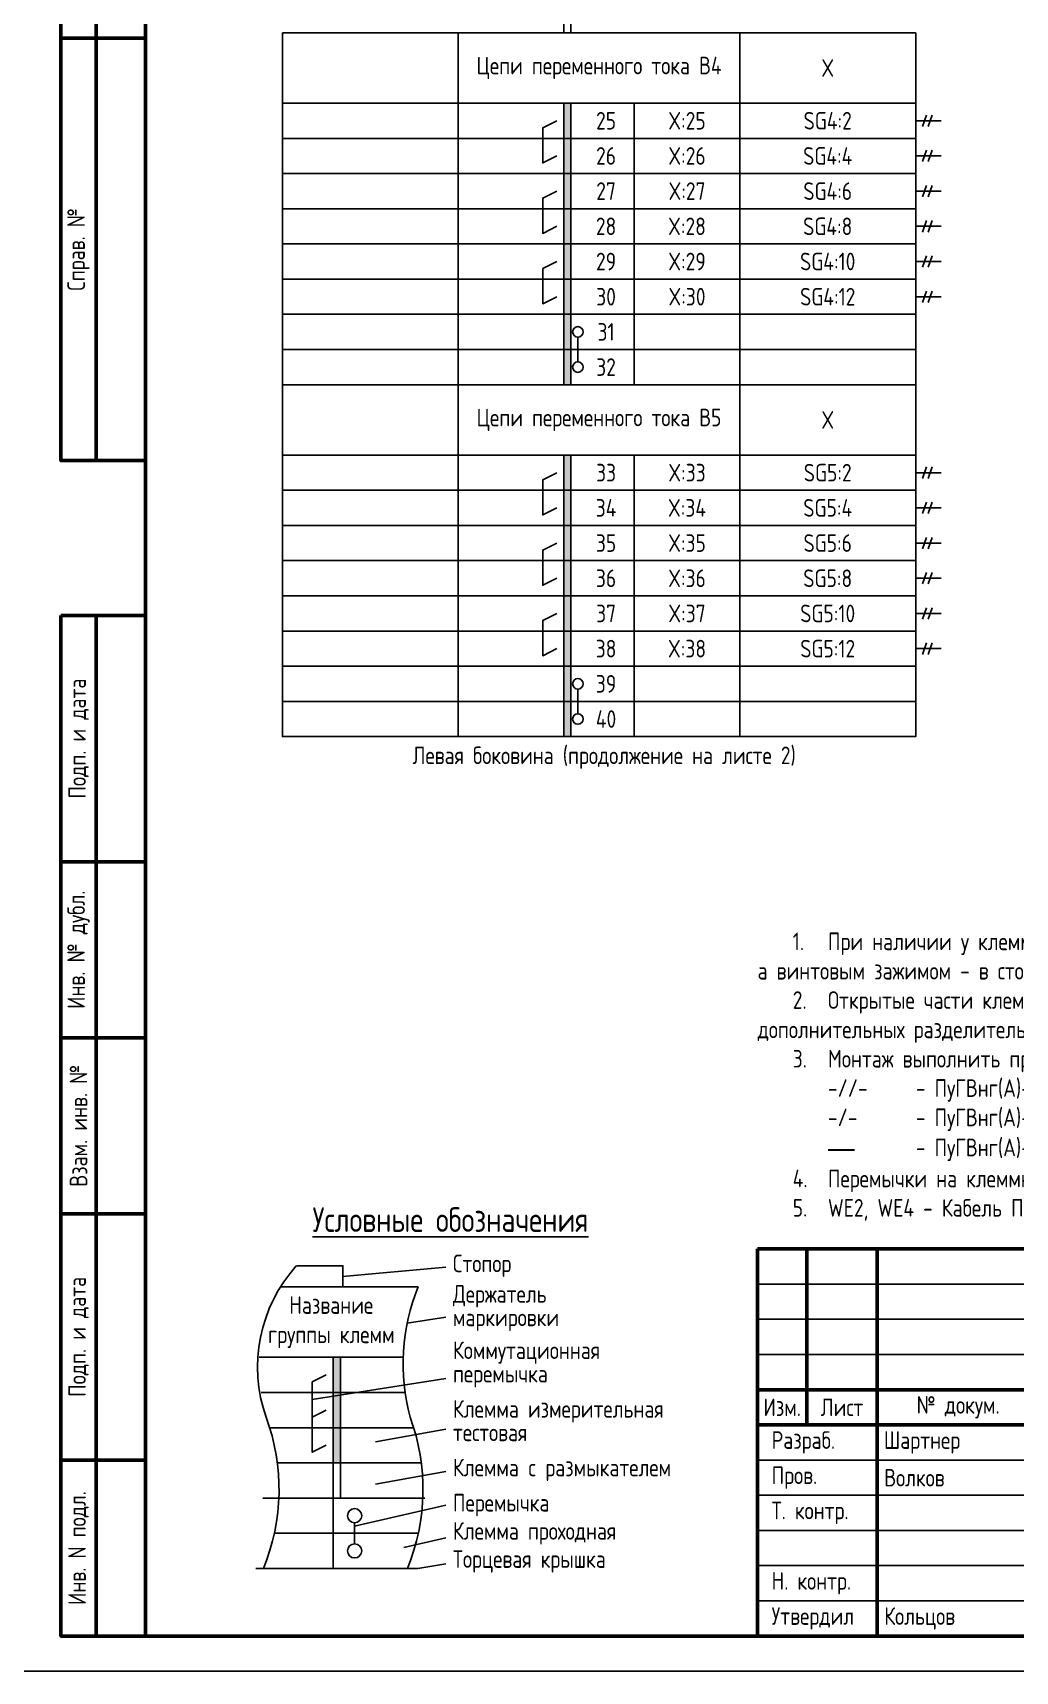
# Model space of a CAD drawing. Header units: millimetres. Extents: x -840 to 2694, y 0 to 584.
# Drawn here: x 2104 to 2243.6, y -0.1 to 232.7 of the extents above; entities that cross this region are included whole.
import ezdxf

# ---------------------------------------------------------------- set-up
doc = ezdxf.new("R2010")
doc.units = ezdxf.units.MM
doc.styles.add('Gost_type_A', font='GOST_0.TTF')

# ---------------------------------------------------------------- blocks, each defined once
blk = doc.blocks.new('Штамп левый верхний')
at = {"lineweight": 50}
for points in [[(-12, 0), (-7, 0), (-7, -60), (-12, -60)], [(-7, 0), (0, 0), (0, -60), (-7, -60)], [(-12, -60), (-7, -60), (-7, -120), (-12, -120)], [(-7, -60), (0, -60), (0, -120), (-7, -120)]]:
    blk.add_lwpolyline(points, close=True, dxfattribs=at)
at = {"char_height": 2.5, "width": 60, "attachment_point": 5, "rotation": 90, "style": 'Gost_type_A'}
for s, insert in [('Перв. примен.', (-9.5, -30)), ('Справ. №', (-9.5, -90))]:
    blk.add_mtext(s, dxfattribs=dict(at, insert=insert))
blk = doc.blocks.new('Штамп левый нижний')
at = {"lineweight": 50}
for points in [[(-12, 145), (-7, 145), (-7, 110), (-12, 110)], [(-7, 145), (0, 145), (0, 110), (-7, 110)], [(-12, 110), (-7, 110), (-7, 85), (-12, 85)], [(-7, 110), (0, 110), (0, 85), (-7, 85)], [(-12, 85), (-7, 85), (-7, 60), (-12, 60)], [(-7, 85), (0, 85), (0, 60), (-7, 60)], [(-12, 60), (-7, 60), (-7, 25), (-12, 25)], [(-7, 60), (0, 60), (0, 25), (-7, 25)], [(-12, 25), (-7, 25), (-7, 0), (-12, 0)], [(-7, 25), (0, 25), (0, 0), (-7, 0)]]:
    blk.add_lwpolyline(points, close=True, dxfattribs=at)
at = {"char_height": 2.5, "attachment_point": 5, "rotation": 90, "style": 'Gost_type_A'}
for s, insert, width in [('Подп. и дата', (-9.5, 127.5), 35), ('Инв. № дубл.', (-9.5, 97.5), 25), ('Взам. инв. №', (-9.5, 72.5), 25), ('Подп. и дата', (-9.5, 42.5), 35), ('Инв. N подл.', (-9.5, 12.5), 25)]:
    blk.add_mtext(s, dxfattribs=dict(at, insert=insert, width=width))
blk = doc.blocks.new('Штамп большой нижний')
at = {"lineweight": 50}
for points in [[(-185, 55), (-178, 55), (-178, 35), (-185, 35)], [(-178, 55), (-168, 55), (-168, 35), (-178, 35)], [(-168, 55), (-145, 55), (-145, 35), (-168, 35)], [(-185, 35), (-178, 35), (-178, 30), (-185, 30)], [(-178, 35), (-168, 35), (-168, 30), (-178, 30)], [(-168, 35), (-145, 35), (-145, 30), (-168, 30)], [(-185, 30), (-168, 30), (-168, 0), (-185, 0)], [(-168, 30), (-145, 30), (-145, 0), (-168, 0)]]:
    blk.add_lwpolyline(points, close=True, dxfattribs=at)
for points in [[(-185, 55), (-178, 55), (-178, 50), (-185, 50)], [(-178, 55), (-168, 55), (-168, 50), (-178, 50)], [(-168, 55), (-145, 55), (-145, 50), (-168, 50)], [(-185, 50), (-178, 50), (-178, 45), (-185, 45)], [(-178, 50), (-168, 50), (-168, 45), (-178, 45)], [(-168, 50), (-145, 50), (-145, 45), (-168, 45)], [(-185, 45), (-178, 45), (-178, 40), (-185, 40)], [(-178, 45), (-168, 45), (-168, 40), (-178, 40)], [(-168, 45), (-145, 45), (-145, 40), (-168, 40)], [(-185, 40), (-178, 40), (-178, 35), (-185, 35)], [(-178, 40), (-168, 40), (-168, 35), (-178, 35)], [(-168, 40), (-145, 40), (-145, 35), (-168, 35)], [(-185, 30), (-168, 30), (-168, 25), (-185, 25)], [(-168, 30), (-145, 30), (-145, 25), (-168, 25)], [(-185, 25), (-168, 25), (-168, 20), (-185, 20)], [(-168, 25), (-145, 25), (-145, 20), (-168, 20)], [(-185, 20), (-168, 20), (-168, 15), (-185, 15)], [(-168, 20), (-145, 20), (-145, 15), (-168, 15)], [(-185, 15), (-168, 15), (-168, 10), (-185, 10)], [(-168, 15), (-145, 15), (-145, 10), (-168, 10)], [(-185, 10), (-168, 10), (-168, 5), (-185, 5)], [(-168, 10), (-145, 10), (-145, 5), (-168, 5)], [(-185, 5), (-168, 5), (-168, 0), (-185, 0)], [(-168, 5), (-145, 5), (-145, 0), (-168, 0)]]:
    blk.add_lwpolyline(points, close=True)
at = {"char_height": 2.5, "style": 'Gost_type_A'}
for s, insert, width, attachment_point in [('Изм.', (-181.5, 32.5), 7, 5), ('Лист', (-173, 32.5), 10, 5), ('№ докум.', (-156.5, 32.5), 23, 5), ('\\pxl0.8;Разраб.', (-185, 27.5), 17, 4), ('\\pxl0.8;Пров.', (-185, 22.5), 17, 4), ('\\pxl0.8;Т. контр.', (-185, 17.5), 17, 4), ('\\pxl0.8;Н. контр.', (-185, 7.5), 17, 4), ('\\pxl0.8;Утвердил', (-185, 2.5), 17, 4)]:
    blk.add_mtext(s, dxfattribs=dict(at, insert=insert, width=width, attachment_point=attachment_point))

msp = doc.modelspace()

# ---------------------------------------------------------------- hatches: boundary and pattern name
h = msp.add_hatch(color=256)
h.dxf.hatch_style = 1
h.paths.add_polyline_path([(2180.47, 222.66), (2179.47, 222.66), (2179.47, 182.66), (2180.47, 182.66)])
h = msp.add_hatch(color=256)
h.dxf.hatch_style = 1
h.paths.add_polyline_path([(2180.47, 172.66), (2179.47, 172.66), (2179.47, 132.66), (2180.47, 132.66)])
h = msp.add_hatch(color=256)
h.dxf.hatch_style = 1
h.paths.add_polyline_path([(2147.71, 44.48), (2146.71, 44.48), (2146.71, 29.48), (2147.71, 29.48)])

# ---------------------------------------------------------------- linework, layer by layer
for p, q in [((2229.47, 220.16), (2233.1, 220.16)), ((2231.01, 220.97), (2230.43, 219.35)), ((2231.8, 220.97), (2231.22, 219.35)), ((2229.47, 215.16), (2233.1, 215.16)), ((2231.01, 215.97), (2230.43, 214.35)), ((2231.8, 215.97), (2231.22, 214.35)), ((2229.47, 210.16), (2233.1, 210.16)), ((2231.01, 210.97), (2230.43, 209.35)), ((2231.8, 210.97), (2231.22, 209.35)), ((2229.47, 205.16), (2233.1, 205.16)), ((2231.01, 205.97), (2230.43, 204.35)), ((2231.8, 205.97), (2231.22, 204.35)), ((2231.01, 200.97), (2230.43, 199.35)), ((2231.8, 200.97), (2231.22, 199.35)), ((2229.47, 200.16), (2233.1, 200.16)), ((2231.01, 195.97), (2230.43, 194.35)), ((2231.8, 195.97), (2231.22, 194.35)), ((2229.47, 195.16), (2233.1, 195.16)), ((2181.47, 185.91), (2181.47, 189.41)), ((2229.47, 170.16), (2233.1, 170.16)), ((2231.01, 170.97), (2230.43, 169.35)), ((2231.8, 170.97), (2231.22, 169.35)), ((2231.01, 165.97), (2230.43, 164.35)), ((2231.8, 165.97), (2231.22, 164.35)), ((2229.47, 165.16), (2233.1, 165.16)), ((2231.01, 160.97), (2230.43, 159.35)), ((2231.8, 160.97), (2231.22, 159.35)), ((2229.47, 160.16), (2233.1, 160.16)), ((2231.01, 155.97), (2230.43, 154.35)), ((2231.8, 155.97), (2231.22, 154.35)), ((2229.47, 155.16), (2233.1, 155.16)), ((2229.47, 150.16), (2233.1, 150.16)), ((2231.01, 150.97), (2230.43, 149.35)), ((2231.8, 150.97), (2231.22, 149.35)), ((2229.47, 145.16), (2233.1, 145.16)), ((2231.01, 145.97), (2230.43, 144.35)), ((2231.8, 145.97), (2231.22, 144.35)), ((2181.47, 135.91), (2181.47, 139.41)), ((2148.07, 55.98), (2162.71, 57.3)), ((2139.21, 54.48), (2158.79, 54.48)), ((2157.22, 49.33), (2162.71, 50.17)), ((2136.19, 44.48), (2156.65, 44.48)), ((2146.71, 14.48), (2146.71, 44.48)), ((2147.71, 39.48), (2147.71, 44.48)), ((2143.71, 38.48), (2162.71, 41.48)), ((2156.91, 39.48), (2136.45, 39.48)), ((2136.45, 39.48), (2156.91, 39.48)), ((2147.71, 24.48), (2147.71, 39.48)), ((2158.13, 34.48), (2137.67, 34.48)), ((2137.67, 34.48), (2158.13, 34.48)), ((2152.71, 32.48), (2162.71, 34.25)), ((2159.22, 29.48), (2138.76, 29.48)), ((2138.76, 29.48), (2159.22, 29.48)), ((2159.22, 29.48), (2138.76, 29.48)), ((2138.76, 29.48), (2159.22, 29.48)), ((2152.71, 26.48), (2162.71, 28.25)), ((2136.71, 24.48), (2159.71, 24.48)), ((2159.43, 24.48), (2138.97, 24.48)), ((2138.97, 24.48), (2159.43, 24.48)), ((2149.71, 20.48), (2162.71, 23.48)), ((2149.74, 19.48), (2149.74, 20.98)), ((2158.79, 19.48), (2138.33, 19.48)), ((2138.33, 19.48), (2158.79, 19.48)), ((2149.74, 17.98), (2149.74, 19.48)), ((2156.71, 17.44), (2162.71, 18.82)), ((2135.71, 14.48), (2158.71, 14.48)), ((2136.78, 14.48), (2157.24, 14.48)), ((2162.71, 15.15), (2158.71, 14.48))]:
    msp.add_line(p, q)
for points in [[(2397, 419.88), (2397, -0.12), (2100, -0.12), (2100, 419.88)], [(2139.47, 232.66), (2164.47, 232.66), (2164.47, 222.66), (2139.47, 222.66)], [(2164.47, 232.66), (2204.47, 232.66), (2204.47, 222.66), (2164.47, 222.66)], [(2229.47, 232.66), (2204.47, 232.66), (2204.47, 222.66), (2229.47, 222.66)], [(2139.47, 222.66), (2164.47, 222.66), (2164.47, 217.66), (2139.47, 217.66)], [(2164.47, 222.66), (2179.47, 222.66), (2179.47, 217.66), (2164.47, 217.66)], [(2179.47, 222.66), (2189.47, 222.66), (2189.47, 217.66), (2179.47, 217.66)], [(2204.47, 222.66), (2189.47, 222.66), (2189.47, 217.66), (2204.47, 217.66)], [(2229.47, 222.66), (2204.47, 222.66), (2204.47, 217.66), (2229.47, 217.66)], [(2139.47, 217.66), (2164.47, 217.66), (2164.47, 212.66), (2139.47, 212.66)], [(2164.47, 217.66), (2179.47, 217.66), (2179.47, 212.66), (2164.47, 212.66)], [(2179.47, 217.66), (2189.47, 217.66), (2189.47, 212.66), (2179.47, 212.66)], [(2204.47, 217.66), (2189.47, 217.66), (2189.47, 212.66), (2204.47, 212.66)], [(2229.47, 217.66), (2204.47, 217.66), (2204.47, 212.66), (2229.47, 212.66)], [(2139.47, 212.66), (2164.47, 212.66), (2164.47, 207.66), (2139.47, 207.66)], [(2164.47, 212.66), (2179.47, 212.66), (2179.47, 207.66), (2164.47, 207.66)], [(2179.47, 212.66), (2189.47, 212.66), (2189.47, 207.66), (2179.47, 207.66)], [(2204.47, 212.66), (2189.47, 212.66), (2189.47, 207.66), (2204.47, 207.66)], [(2229.47, 212.66), (2204.47, 212.66), (2204.47, 207.66), (2229.47, 207.66)], [(2139.47, 207.66), (2164.47, 207.66), (2164.47, 202.66), (2139.47, 202.66)], [(2164.47, 207.66), (2179.47, 207.66), (2179.47, 202.66), (2164.47, 202.66)], [(2179.47, 207.66), (2189.47, 207.66), (2189.47, 202.66), (2179.47, 202.66)], [(2204.47, 207.66), (2189.47, 207.66), (2189.47, 202.66), (2204.47, 202.66)], [(2229.47, 207.66), (2204.47, 207.66), (2204.47, 202.66), (2229.47, 202.66)], [(2139.47, 202.66), (2164.47, 202.66), (2164.47, 197.66), (2139.47, 197.66)], [(2164.47, 202.66), (2179.47, 202.66), (2179.47, 197.66), (2164.47, 197.66)], [(2179.47, 202.66), (2189.47, 202.66), (2189.47, 197.66), (2179.47, 197.66)], [(2204.47, 202.66), (2189.47, 202.66), (2189.47, 197.66), (2204.47, 197.66)], [(2229.47, 202.66), (2204.47, 202.66), (2204.47, 197.66), (2229.47, 197.66)], [(2139.47, 197.66), (2164.47, 197.66), (2164.47, 192.66), (2139.47, 192.66)], [(2164.47, 197.66), (2179.47, 197.66), (2179.47, 192.66), (2164.47, 192.66)], [(2179.47, 197.66), (2189.47, 197.66), (2189.47, 192.66), (2179.47, 192.66)], [(2204.47, 197.66), (2189.47, 197.66), (2189.47, 192.66), (2204.47, 192.66)], [(2229.47, 197.66), (2204.47, 197.66), (2204.47, 192.66), (2229.47, 192.66)], [(2139.47, 192.66), (2164.47, 192.66), (2164.47, 187.66), (2139.47, 187.66)], [(2164.47, 192.66), (2179.47, 192.66), (2179.47, 187.66), (2164.47, 187.66)], [(2179.47, 192.66), (2189.47, 192.66), (2189.47, 187.66), (2179.47, 187.66)], [(2204.47, 192.66), (2189.47, 192.66), (2189.47, 187.66), (2204.47, 187.66)], [(2229.47, 192.66), (2204.47, 192.66), (2204.47, 187.66), (2229.47, 187.66)], [(2139.47, 187.66), (2164.47, 187.66), (2164.47, 182.66), (2139.47, 182.66)], [(2164.47, 187.66), (2179.47, 187.66), (2179.47, 182.66), (2164.47, 182.66)], [(2179.47, 187.66), (2189.47, 187.66), (2189.47, 182.66), (2179.47, 182.66)], [(2204.47, 187.66), (2189.47, 187.66), (2189.47, 182.66), (2204.47, 182.66)], [(2229.47, 187.66), (2204.47, 187.66), (2204.47, 182.66), (2229.47, 182.66)], [(2139.47, 182.66), (2164.47, 182.66), (2164.47, 172.66), (2139.47, 172.66)], [(2164.47, 182.66), (2204.47, 182.66), (2204.47, 172.66), (2164.47, 172.66)], [(2229.47, 182.66), (2204.47, 182.66), (2204.47, 172.66), (2229.47, 172.66)], [(2139.47, 172.66), (2164.47, 172.66), (2164.47, 167.66), (2139.47, 167.66)], [(2164.47, 172.66), (2179.47, 172.66), (2179.47, 167.66), (2164.47, 167.66)], [(2179.47, 172.66), (2189.47, 172.66), (2189.47, 167.66), (2179.47, 167.66)], [(2204.47, 172.66), (2189.47, 172.66), (2189.47, 167.66), (2204.47, 167.66)], [(2229.47, 172.66), (2204.47, 172.66), (2204.47, 167.66), (2229.47, 167.66)], [(2139.47, 167.66), (2164.47, 167.66), (2164.47, 162.66), (2139.47, 162.66)], [(2164.47, 167.66), (2179.47, 167.66), (2179.47, 162.66), (2164.47, 162.66)], [(2179.47, 167.66), (2189.47, 167.66), (2189.47, 162.66), (2179.47, 162.66)], [(2204.47, 167.66), (2189.47, 167.66), (2189.47, 162.66), (2204.47, 162.66)], [(2229.47, 167.66), (2204.47, 167.66), (2204.47, 162.66), (2229.47, 162.66)], [(2139.47, 162.66), (2164.47, 162.66), (2164.47, 157.66), (2139.47, 157.66)], [(2164.47, 162.66), (2179.47, 162.66), (2179.47, 157.66), (2164.47, 157.66)], [(2179.47, 162.66), (2189.47, 162.66), (2189.47, 157.66), (2179.47, 157.66)], [(2204.47, 162.66), (2189.47, 162.66), (2189.47, 157.66), (2204.47, 157.66)], [(2229.47, 162.66), (2204.47, 162.66), (2204.47, 157.66), (2229.47, 157.66)], [(2139.47, 157.66), (2164.47, 157.66), (2164.47, 152.66), (2139.47, 152.66)], [(2164.47, 157.66), (2179.47, 157.66), (2179.47, 152.66), (2164.47, 152.66)], [(2179.47, 157.66), (2189.47, 157.66), (2189.47, 152.66), (2179.47, 152.66)], [(2204.47, 157.66), (2189.47, 157.66), (2189.47, 152.66), (2204.47, 152.66)], [(2229.47, 157.66), (2204.47, 157.66), (2204.47, 152.66), (2229.47, 152.66)], [(2139.47, 152.66), (2164.47, 152.66), (2164.47, 147.66), (2139.47, 147.66)], [(2164.47, 152.66), (2179.47, 152.66), (2179.47, 147.66), (2164.47, 147.66)], [(2179.47, 152.66), (2189.47, 152.66), (2189.47, 147.66), (2179.47, 147.66)], [(2204.47, 152.66), (2189.47, 152.66), (2189.47, 147.66), (2204.47, 147.66)], [(2229.47, 152.66), (2204.47, 152.66), (2204.47, 147.66), (2229.47, 147.66)], [(2139.47, 147.66), (2164.47, 147.66), (2164.47, 142.66), (2139.47, 142.66)], [(2164.47, 147.66), (2179.47, 147.66), (2179.47, 142.66), (2164.47, 142.66)], [(2179.47, 147.66), (2189.47, 147.66), (2189.47, 142.66), (2179.47, 142.66)], [(2204.47, 147.66), (2189.47, 147.66), (2189.47, 142.66), (2204.47, 142.66)], [(2229.47, 147.66), (2204.47, 147.66), (2204.47, 142.66), (2229.47, 142.66)], [(2139.47, 142.66), (2164.47, 142.66), (2164.47, 137.66), (2139.47, 137.66)], [(2164.47, 142.66), (2179.47, 142.66), (2179.47, 137.66), (2164.47, 137.66)], [(2179.47, 142.66), (2189.47, 142.66), (2189.47, 137.66), (2179.47, 137.66)], [(2204.47, 142.66), (2189.47, 142.66), (2189.47, 137.66), (2204.47, 137.66)], [(2229.47, 142.66), (2204.47, 142.66), (2204.47, 137.66), (2229.47, 137.66)], [(2139.47, 137.66), (2164.47, 137.66), (2164.47, 132.66), (2139.47, 132.66)], [(2164.47, 137.66), (2179.47, 137.66), (2179.47, 132.66), (2164.47, 132.66)], [(2179.47, 137.66), (2189.47, 137.66), (2189.47, 132.66), (2179.47, 132.66)], [(2204.47, 137.66), (2189.47, 137.66), (2189.47, 132.66), (2204.47, 132.66)], [(2229.47, 137.66), (2204.47, 137.66), (2204.47, 132.66), (2229.47, 132.66)]]:
    msp.add_lwpolyline(points, close=True)
at = {"lineweight": 50}
msp.add_lwpolyline([(2392, 414.88), (2392, 4.88), (2120, 4.88), (2120, 414.88)], close=True, dxfattribs=at)
for points in [[(2179.47, 232.66), (2179.47, 272.66), (2180.47, 272.66), (2180.47, 232.66)], [(2179.47, 182.66), (2179.47, 222.66), (2180.47, 222.66), (2180.47, 182.66)], [(2178.47, 220.16), (2176.47, 219.16), (2176.47, 214.16), (2178.47, 215.16)], [(2178.47, 210.16), (2176.47, 209.16), (2176.47, 204.16), (2178.47, 205.16)], [(2178.47, 200.16), (2176.47, 199.16), (2176.47, 194.16), (2178.47, 195.16)], [(2179.47, 132.66), (2179.47, 172.66), (2180.47, 172.66), (2180.47, 132.66)], [(2178.47, 170.16), (2176.47, 169.16), (2176.47, 164.16), (2178.47, 165.16)], [(2178.47, 160.16), (2176.47, 159.16), (2176.47, 154.16), (2178.47, 155.16)], [(2178.47, 150.16), (2176.47, 149.16), (2176.47, 144.16), (2178.47, 145.16)], [(2141.46, 57.48), (2148.07, 57.48), (2148.07, 54.48), (2139.21, 54.48)], [(2145.71, 41.98), (2143.71, 40.98), (2143.71, 35.98), (2145.71, 36.98)], [(2145.71, 36.98), (2143.71, 35.98), (2143.71, 30.98), (2145.71, 31.98)]]:
    msp.add_lwpolyline(points)
for centre, radius in [((2181.47, 190.16), 0.75), ((2181.47, 185.16), 0.75), ((2181.47, 140.16), 0.75), ((2181.47, 135.16), 0.75), ((2149.74, 21.98), 1), ((2149.74, 16.98), 1)]:
    msp.add_circle(centre, radius)
for centre, radius, start, end in [((2157.55, 43.08), 21.6, 138.181, 199.2333), ((2185.64, 43.49), 29.02, 157.7321, 195.0211), ((2109.46, 25.71), 29.54, 337.6521, 20.3143), ((2129.92, 25.71), 29.54, 337.6521, 20.3143)]:
    msp.add_arc(centre, radius, start, end)

# ---------------------------------------------------------------- block references
at = {"color": 1}
for name, p in [('Штамп левый верхний', (2120, 291.88)), ('Штамп левый нижний', (2120, 4.88))]:
    msp.add_blockref(name, p, dxfattribs=at)
msp.add_blockref('Штамп большой нижний', (2392, 4.88))

# ---------------------------------------------------------------- texts
at = {"style": 'Gost_type_A'}
for s, insert, char_height, width, attachment_point in [('Цепи переменного тока В4', (2184.47, 227.66), 2.5, 40, 5), ('X', (2216.97, 227.66), 2.5, 25, 5), ('SG4:2', (2216.97, 220.16), 2.5, 25, 5), ('SG4:4', (2216.97, 215.16), 2.5, 25, 5), ('SG4:6', (2216.97, 210.16), 2.5, 25, 5), ('SG4:8', (2216.97, 205.16), 2.5, 25, 5), ('SG4:10', (2216.97, 200.16), 2.5, 25, 5), ('SG4:12', (2216.97, 195.16), 2.5, 25, 5), ('Цепи переменного тока В5', (2184.47, 177.66), 2.5, 40, 5), ('X', (2216.97, 177.66), 2.5, 25, 5), ('SG5:2', (2216.97, 170.16), 2.5, 25, 5), ('SG5:4', (2216.97, 165.16), 2.5, 25, 5), ('SG5:6', (2216.97, 160.16), 2.5, 25, 5), ('SG5:8', (2216.97, 155.16), 2.5, 25, 5), ('SG5:10', (2216.97, 150.16), 2.5, 25, 5), ('SG5:12', (2216.97, 145.16), 2.5, 25, 5), ('Левая боковина (продолжение на листе 2)', (2185.2, 129.66), 2.5, 90, 5), ('\\pxi2,ql,t4;1.^IПри наличии у клеммы и пружинного и винтового зажима, установить пружинным зажимом в сторону внутреннего монтажа шкафа, а винтовым зажимом - в сторону подключения внешних кабелей.\\P2.^IОткрытые части клемм закрыть соответствующими концевыми крышками. На данной схеме показаны только места установок дополнительных разделительных крышек и пластин (в зависимости от типа клемм).\\P{\\A1;3.^IМонтаж выполнить проводом:\\P\\pi0,l4,q*,t4,9;-//-^I- ПуГВнг(А)-LS 1х2,5 белый;\\P\\pi2.42857,l1.57143,ql,t1.57143,9;-/-  ^I- ПуГВнг(А)-LS 1х1,5 белый; \\P\\pi-5,l9,q*,t9;\\fArial|b0|i0|c0|p34;\\H1.08333x;―^I\\fGOST type A|b0|i0|c204|p34;\\H0.92308x;- ПуГВнг(А)-LS 1x0,75 белый.\\A0;\\fMS Shell Dlg 2|b0|i0|c204|p0;\\H0.70834x;\\P\\pi2,l0,ql,t4;\\A1;\\fGOST type A|b0|i0|c204|p34;\\H1.41176x;4.^IПеремычки на клеммнике выполнить проводом ПуГВнг(А)-LS 1х1,5 белый;\\P5.^IWE2, \\H1x;WE4\\H1x; - Кабель ПВСнг(А)-LS 2x0,75.}', (2207, 63.88), 2.5, 183, 7), ('{\\LУсловные обозначения}', (2163.35, 64.04), 3.5, 75, 5), ('Название группы клемм', (2146.42, 49.48), 2.5, 20.4592, 5), ('Шартнер', (2224.95, 32.38), 2.5, 22, 4), ('Волков', (2225, 27.38), 2.5, 22, 4), ('Кольцов', (2225, 7.38), 2.5, 22, 4)]:
    msp.add_mtext(s, dxfattribs=dict(at, insert=insert, char_height=char_height, width=width, attachment_point=attachment_point))
at = {"ltscale": 10, "char_height": 2.5, "attachment_point": 5, "style": 'Gost_type_A'}
for s, insert, width in [('25', (2185.47, 220.16), 8), ('X:25', (2196.97, 220.16), 15), ('26', (2185.47, 215.16), 8), ('X:26', (2196.97, 215.16), 15), ('27', (2185.47, 210.16), 8), ('X:27', (2196.97, 210.16), 15), ('28', (2185.47, 205.16), 8), ('X:28', (2196.97, 205.16), 15), ('29', (2185.47, 200.16), 8), ('X:29', (2196.97, 200.16), 15), ('30', (2185.47, 195.16), 8), ('X:30', (2196.97, 195.16), 15), ('31', (2185.47, 190.16), 8), ('32', (2185.47, 185.16), 8), ('33', (2185.47, 170.16), 8), ('X:33', (2196.97, 170.16), 15), ('34', (2185.47, 165.16), 8), ('X:34', (2196.97, 165.16), 15), ('35', (2185.47, 160.16), 8), ('X:35', (2196.97, 160.16), 15), ('36', (2185.47, 155.16), 8), ('X:36', (2196.97, 155.16), 15), ('37', (2185.47, 150.16), 8), ('X:37', (2196.97, 150.16), 15), ('38', (2185.47, 145.16), 8), ('X:38', (2196.97, 145.16), 15), ('39', (2185.47, 140.16), 8), ('40', (2185.47, 135.16), 8)]:
    msp.add_mtext(s, dxfattribs=dict(at, insert=insert, width=width))
at = {"char_height": 2.5, "attachment_point": 4, "line_spacing_factor": 0.8, "style": 'Gost_type_A'}
for s, insert, width in [('Стопор', (2163.71, 57.48), 44), ('Держатель\\Pмаркировки', (2163.71, 51.48), 38.7538), ('Коммутационная\\Pперемычка', (2163.71, 43.48), 44), ('Клемма измерительная\\Pтестовая', (2163.71, 35.48), 55.1103), ('Клемма c размыкателем', (2163.71, 28.48), 55.1103), ('Перемычка', (2163.71, 23.48), 49.9213), ('Клемма проходная', (2163.71, 19.48), 44), ('Торцевая крышка', (2163.71, 15.48), 44)]:
    msp.add_mtext(s, dxfattribs=dict(at, insert=insert, width=width))

doc.saveas('drawing.dxf')
